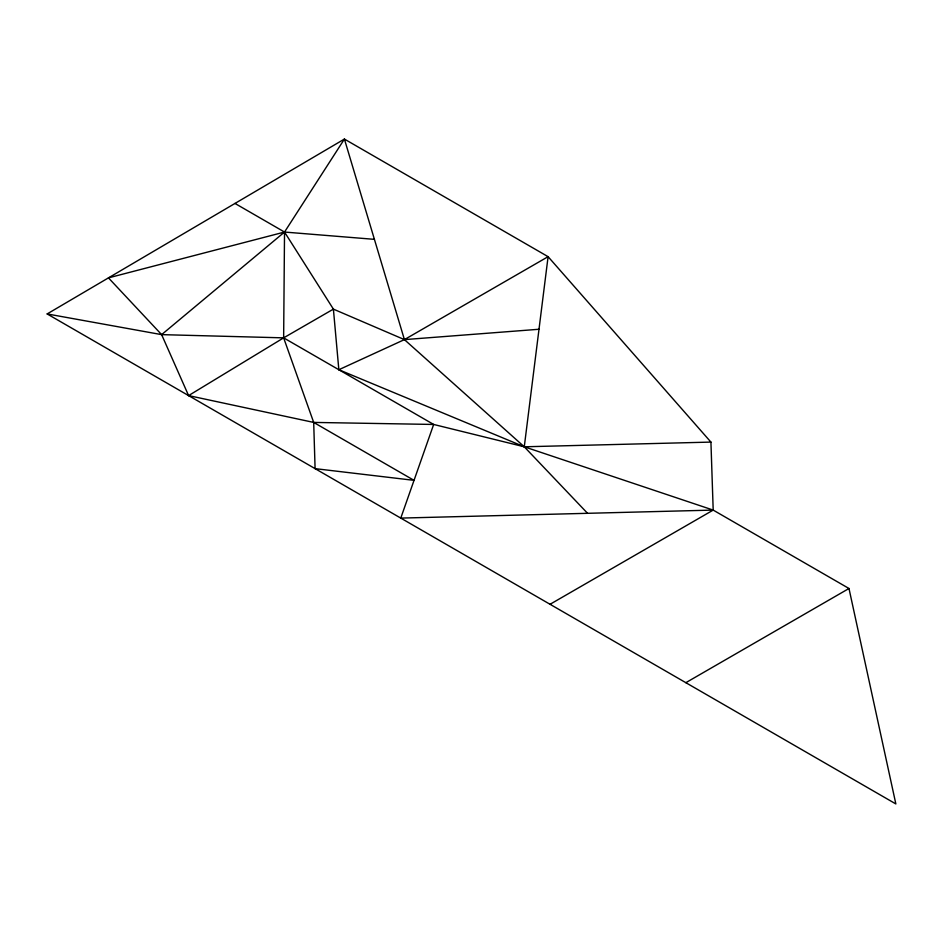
<?xml version="1.0" encoding="UTF-8"?>
<svg xmlns="http://www.w3.org/2000/svg" width="943" height="943" viewBox="0 0 943 943"><rect width="100%" height="100%" fill="white"/><g stroke="black" fill="none" stroke-linecap="round" stroke-linejoin="round"><path stroke-width="1.41" d="M587.56 513.31L524.273 446.793L404.417 339.621L344.407 139.069L47.15 313.936L895.85 803.931L848.983 588.491L713.191 510.092L710.928 442.09L548.095 256.673L344.407 139.069L284.527 232.049L283.643 337.853L313.689 422.417L315.092 468.636L414.024 480.352L313.689 422.417L188.6 395.6L161.63 334.635L108.457 277.867L284.527 232.049L374.406 239.345M550.052 604.286L713.191 510.092L524.273 446.793L548.095 256.673L404.417 339.621L338.843 369.727L333.398 309.127L284.527 232.049L234.984 203.44M47.15 313.936L161.63 334.635L284.527 232.049M188.6 395.6L283.643 337.853L333.398 309.127L404.417 339.621L538.995 329.26M685.844 682.685L848.983 588.491M313.689 422.417L433.662 424.456L524.273 446.793L710.928 442.09M713.191 510.092L400.775 518.096L433.662 424.456L283.643 337.853L161.63 334.635M338.843 369.727L524.273 446.793"/></g></svg>
